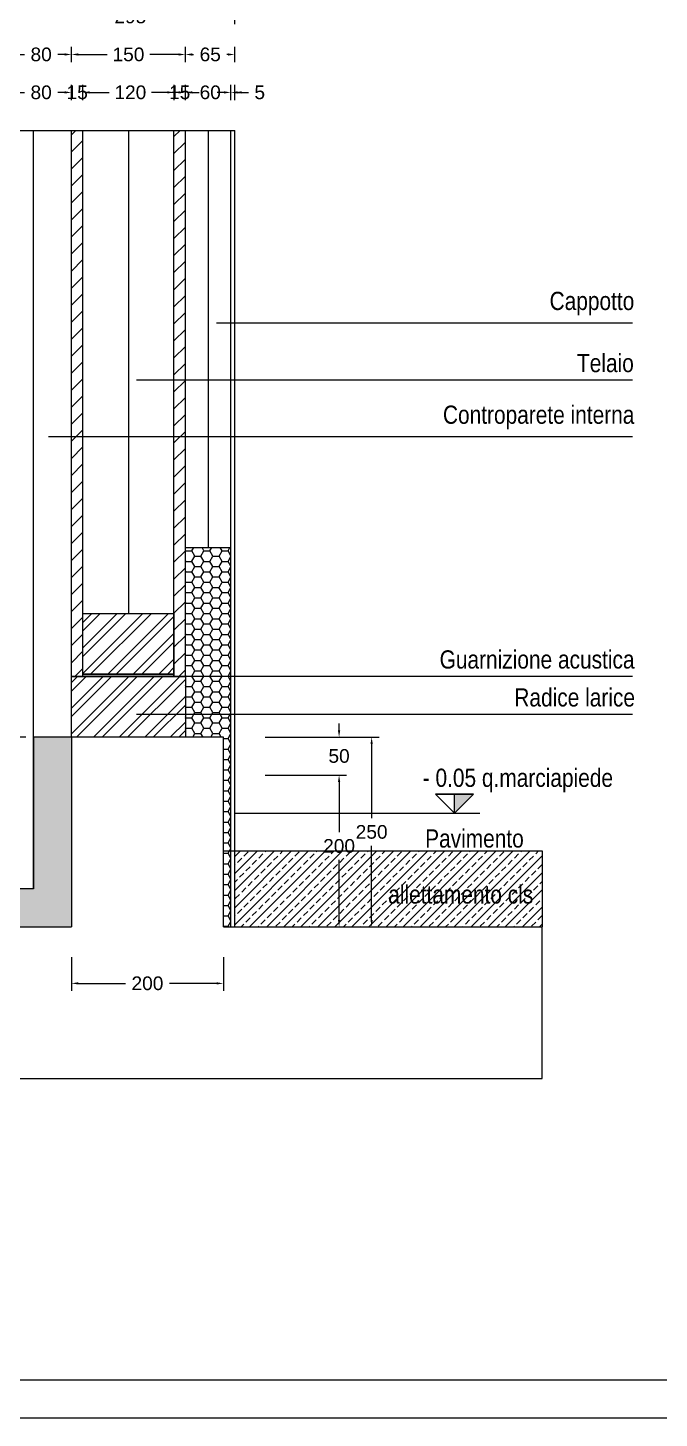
# Model space of a CAD drawing. Header units: millimetres. Extents: x 2622 to 2811, y 687 to 801.
# Drawn here: x 2743.22 to 2751.54, y 741.71 to 760.04 of the extents above; entities that cross this region are included whole.
import ezdxf

# ---------------------------------------------------------------- set-up
doc = ezdxf.new("R2010")
doc.units = ezdxf.units.MM
doc.linetypes.add('DASHED2', pattern=[0.375, 0.25, -0.125])
for name, color, linetype in [('ISOLANTE', 30, 'BATTING'), ('Muri', 3, 'Continuous'), ('PANNELLO', 9, 'Continuous'), ('SEMATEXT', 7, 'Continuous'), ('Sottile', 5, 'Continuous')]:
    doc.layers.add(name, color=color, linetype=linetype)
doc.styles.get("Standard").update_dxf_attribs({"font": 'arial.ttf'})
doc.linetypes.add('BATTING', pattern='A,0.0001,-0.1,[134,ltypeshp.shx,S=0.1,R=0,X=-0.1,Y=0],-0.2,[134,ltypeshp.shx,S=0.1,R=180,X=0.1,Y=0],-0.1', length=0.4001)
doc.dimstyles.get("Standard").update_dxf_attribs({"dimtxt": 0.18, "dimasz": 0.18, "dimexe": 0.18, "dimexo": 0.0625, "dimgap": 0.09, "dimtad": 0, "dimtih": 1, "dimtoh": 1, "dimdec": 4, "dimzin": 0, "dimdsep": 46, "dimtxsty": 'Standard', "dimcen": 0.09, "dimadec": 0, "dimazin": 0, "dimtfac": 1, "dimtdec": 4, "dimtofl": 0, "dimtmove": 0, "dimatfit": 3, "dimfxl": 1, "dimtolj": 1, "dimtzin": 0, "dimarcsym": 0})

# ---------------------------------------------------------------- blocks, each defined once
blk = doc.blocks.new('*D100')
at = {"layer": 'Defpoints', "color": 0, "transparency": 16777216}
for p in [(2742.998, 759.689), (2742.998, 759.189), (2743.798, 759.189)]:
    blk.add_point(p, dxfattribs=at)
at = {"layer": 'Sottile', "color": 0, "lineweight": -2, "transparency": 16777216}
for p, q in [((2742.998, 759.589), (2742.998, 759.789)), ((2743.798, 759.589), (2743.798, 759.789)), ((2743.088, 759.689), (2743.179, 759.689)), ((2743.708, 759.689), (2743.616, 759.689))]:
    blk.add_line(p, q, dxfattribs=at)
at = {"layer": 'Sottile', "color": 0, "transparency": 16777216}
for points in [[(2743.088, 759.704), (2743.088, 759.674), (2742.998, 759.689)], [(2743.708, 759.704), (2743.708, 759.674), (2743.798, 759.689)]]:
    blk.add_solid(points, dxfattribs=at)
at = {"layer": 'Sottile', "transparency": 16777216, "insert": (2743.398, 759.689), "char_height": 0.18, "attachment_point": 5}
blk.add_mtext('\\A1;80', dxfattribs=at)
blk = doc.blocks.new('*D101')
at = {"layer": 'Defpoints', "color": 0, "transparency": 16777216}
for p in [(2743.798, 759.689), (2743.798, 759.189), (2745.298, 759.189)]:
    blk.add_point(p, dxfattribs=at)
at = {"layer": 'Sottile', "color": 0, "lineweight": -2, "transparency": 16777216}
for p, q in [((2743.798, 759.589), (2743.798, 759.789)), ((2745.298, 759.589), (2745.298, 759.789)), ((2743.888, 759.689), (2744.268, 759.689)), ((2745.208, 759.689), (2744.828, 759.689))]:
    blk.add_line(p, q, dxfattribs=at)
at = {"layer": 'Sottile', "color": 0, "transparency": 16777216}
for points in [[(2743.888, 759.704), (2743.888, 759.674), (2743.798, 759.689)], [(2745.208, 759.704), (2745.208, 759.674), (2745.298, 759.689)]]:
    blk.add_solid(points, dxfattribs=at)
at = {"layer": 'Sottile', "transparency": 16777216, "insert": (2744.548, 759.689), "char_height": 0.18, "attachment_point": 5}
blk.add_mtext('\\A1;150', dxfattribs=at)
blk = doc.blocks.new('*D102')
at = {"layer": 'Defpoints', "color": 0, "transparency": 16777216}
for p in [(2745.298, 759.689), (2745.298, 759.189), (2745.948, 759.189)]:
    blk.add_point(p, dxfattribs=at)
at = {"layer": 'Sottile', "color": 0, "lineweight": -2, "transparency": 16777216}
for p, q in [((2745.298, 759.589), (2745.298, 759.789)), ((2745.948, 759.589), (2745.948, 759.789)), ((2745.388, 759.689), (2745.405, 759.689)), ((2745.858, 759.689), (2745.845, 759.689))]:
    blk.add_line(p, q, dxfattribs=at)
at = {"layer": 'Sottile', "color": 0, "transparency": 16777216}
for points in [[(2745.388, 759.704), (2745.388, 759.674), (2745.298, 759.689)], [(2745.858, 759.704), (2745.858, 759.674), (2745.948, 759.689)]]:
    blk.add_solid(points, dxfattribs=at)
at = {"layer": 'Sottile', "transparency": 16777216, "insert": (2745.625, 759.689), "char_height": 0.18, "attachment_point": 5}
blk.add_mtext('\\A1;65', dxfattribs=at)
blk = doc.blocks.new('*D103')
at = {"layer": 'Defpoints', "color": 0, "transparency": 16777216}
for p in [(2742.998, 760.189), (2742.998, 759.689), (2745.948, 759.689)]:
    blk.add_point(p, dxfattribs=at)
at = {"layer": 'Sottile', "color": 0, "lineweight": -2, "transparency": 16777216}
for p, q in [((2742.998, 760.089), (2742.998, 760.289)), ((2743.088, 760.189), (2744.282, 760.189)), ((2745.858, 760.189), (2744.864, 760.189)), ((2745.948, 760.089), (2745.948, 760.289))]:
    blk.add_line(p, q, dxfattribs=at)
at = {"layer": 'Sottile', "color": 0, "transparency": 16777216}
for points in [[(2743.088, 760.204), (2743.088, 760.174), (2742.998, 760.189)], [(2745.858, 760.204), (2745.858, 760.174), (2745.948, 760.189)]]:
    blk.add_solid(points, dxfattribs=at)
at = {"layer": 'Sottile', "transparency": 16777216, "insert": (2744.573, 760.189), "char_height": 0.18, "attachment_point": 5}
blk.add_mtext('\\A1;295', dxfattribs=at)
blk = doc.blocks.new('*D104')
at = {"layer": 'Defpoints', "color": 0, "transparency": 16777216}
for p in [(2745.298, 759.189), (2745.298, 758.689), (2745.898, 758.689)]:
    blk.add_point(p, dxfattribs=at)
at = {"layer": 'Sottile', "color": 0, "lineweight": -2, "transparency": 16777216}
for p, q in [((2745.298, 759.089), (2745.298, 759.289)), ((2745.898, 759.089), (2745.898, 759.289)), ((2745.208, 759.189), (2745.118, 759.189)), ((2745.988, 759.189), (2746.078, 759.189))]:
    blk.add_line(p, q, dxfattribs=at)
at = {"layer": 'Sottile', "color": 0, "transparency": 16777216}
for points in [[(2745.208, 759.204), (2745.208, 759.174), (2745.298, 759.189)], [(2745.988, 759.204), (2745.988, 759.174), (2745.898, 759.189)]]:
    blk.add_solid(points, dxfattribs=at)
at = {"layer": 'Sottile', "transparency": 16777216, "insert": (2745.625, 759.189), "char_height": 0.18, "attachment_point": 5}
blk.add_mtext('\\A1;60', dxfattribs=at)
blk = doc.blocks.new('*D105')
at = {"layer": 'Defpoints', "color": 0, "transparency": 16777216}
for p in [(2745.898, 759.189), (2745.898, 758.689), (2745.948, 758.689)]:
    blk.add_point(p, dxfattribs=at)
at = {"layer": 'Sottile', "color": 0, "lineweight": -2, "transparency": 16777216}
for p, q in [((2745.898, 759.089), (2745.898, 759.289)), ((2745.948, 759.089), (2745.948, 759.289)), ((2745.808, 759.189), (2745.718, 759.189)), ((2746.038, 759.189), (2746.128, 759.189))]:
    blk.add_line(p, q, dxfattribs=at)
at = {"layer": 'Sottile', "color": 0, "transparency": 16777216}
for points in [[(2745.808, 759.204), (2745.808, 759.174), (2745.898, 759.189)], [(2746.038, 759.204), (2746.038, 759.174), (2745.948, 759.189)]]:
    blk.add_solid(points, dxfattribs=at)
at = {"layer": 'Sottile', "transparency": 16777216, "insert": (2746.277, 759.189), "char_height": 0.18, "attachment_point": 5}
blk.add_mtext('\\A1;5', dxfattribs=at)
blk = doc.blocks.new('*D106')
at = {"layer": 'Defpoints', "color": 0, "transparency": 16777216}
for p in [(2745.148, 759.189), (2745.148, 758.689), (2745.298, 758.689)]:
    blk.add_point(p, dxfattribs=at)
at = {"layer": 'Sottile', "color": 0, "lineweight": -2, "transparency": 16777216}
for p, q in [((2745.148, 759.089), (2745.148, 759.289)), ((2745.298, 759.089), (2745.298, 759.289)), ((2745.058, 759.189), (2744.968, 759.189)), ((2745.388, 759.189), (2745.478, 759.189))]:
    blk.add_line(p, q, dxfattribs=at)
at = {"layer": 'Sottile', "color": 0, "transparency": 16777216}
for points in [[(2745.058, 759.204), (2745.058, 759.174), (2745.148, 759.189)], [(2745.388, 759.204), (2745.388, 759.174), (2745.298, 759.189)]]:
    blk.add_solid(points, dxfattribs=at)
at = {"layer": 'Sottile', "transparency": 16777216, "insert": (2745.223, 759.189), "char_height": 0.18, "attachment_point": 5}
blk.add_mtext('\\A1;15', dxfattribs=at)
blk = doc.blocks.new('*D107')
at = {"layer": 'Defpoints', "color": 0, "transparency": 16777216}
for p in [(2743.948, 759.189), (2743.798, 758.689), (2743.948, 758.689)]:
    blk.add_point(p, dxfattribs=at)
at = {"layer": 'Sottile', "color": 0, "lineweight": -2, "transparency": 16777216}
for p, q in [((2743.798, 759.089), (2743.798, 759.289)), ((2743.948, 759.089), (2743.948, 759.289)), ((2743.708, 759.189), (2743.618, 759.189)), ((2744.038, 759.189), (2744.128, 759.189))]:
    blk.add_line(p, q, dxfattribs=at)
at = {"layer": 'Sottile', "color": 0, "transparency": 16777216}
for points in [[(2743.708, 759.204), (2743.708, 759.174), (2743.798, 759.189)], [(2744.038, 759.204), (2744.038, 759.174), (2743.948, 759.189)]]:
    blk.add_solid(points, dxfattribs=at)
at = {"layer": 'Sottile', "transparency": 16777216, "insert": (2743.873, 759.189), "char_height": 0.18, "attachment_point": 5}
blk.add_mtext('\\A1;15', dxfattribs=at)
blk = doc.blocks.new('*D108')
at = {"layer": 'Defpoints', "color": 0, "transparency": 16777216}
for p in [(2743.948, 759.189), (2743.948, 758.689), (2745.148, 758.689)]:
    blk.add_point(p, dxfattribs=at)
at = {"layer": 'Sottile', "color": 0, "lineweight": -2, "transparency": 16777216}
for p, q in [((2743.948, 759.089), (2743.948, 759.289)), ((2745.148, 759.089), (2745.148, 759.289)), ((2744.038, 759.189), (2744.293, 759.189)), ((2745.058, 759.189), (2744.853, 759.189))]:
    blk.add_line(p, q, dxfattribs=at)
at = {"layer": 'Sottile', "color": 0, "transparency": 16777216}
for points in [[(2744.038, 759.204), (2744.038, 759.174), (2743.948, 759.189)], [(2745.058, 759.204), (2745.058, 759.174), (2745.148, 759.189)]]:
    blk.add_solid(points, dxfattribs=at)
at = {"layer": 'Sottile', "transparency": 16777216, "insert": (2744.573, 759.189), "char_height": 0.18, "attachment_point": 5}
blk.add_mtext('\\A1;120', dxfattribs=at)
blk = doc.blocks.new('*D109')
at = {"layer": 'Defpoints', "color": 0, "transparency": 16777216}
for p in [(2742.998, 759.189), (2742.998, 758.689), (2743.798, 758.689)]:
    blk.add_point(p, dxfattribs=at)
at = {"layer": 'Sottile', "color": 0, "lineweight": -2, "transparency": 16777216}
for p, q in [((2742.998, 759.089), (2742.998, 759.289)), ((2743.798, 759.089), (2743.798, 759.289)), ((2743.088, 759.189), (2743.179, 759.189)), ((2743.708, 759.189), (2743.616, 759.189))]:
    blk.add_line(p, q, dxfattribs=at)
at = {"layer": 'Sottile', "color": 0, "transparency": 16777216}
for points in [[(2743.088, 759.204), (2743.088, 759.174), (2742.998, 759.189)], [(2743.708, 759.204), (2743.708, 759.174), (2743.798, 759.189)]]:
    blk.add_solid(points, dxfattribs=at)
at = {"layer": 'Sottile', "transparency": 16777216, "insert": (2743.398, 759.189), "char_height": 0.18, "attachment_point": 5}
blk.add_mtext('\\A1;80', dxfattribs=at)
blk = doc.blocks.new('*D117')
at = {"layer": 'Defpoints', "color": 0, "transparency": 16777216}
for p in [(2745.948, 750.189), (2745.948, 748.189), (2747.322, 748.189)]:
    blk.add_point(p, dxfattribs=at)
at = {"layer": 'Sottile', "color": 0, "lineweight": -2, "transparency": 16777216}
for p, q in [((2746.348, 750.189), (2747.422, 750.189)), ((2747.322, 750.099), (2747.322, 749.436)), ((2747.322, 748.279), (2747.322, 749.073)), ((2746.348, 748.189), (2747.422, 748.189))]:
    blk.add_line(p, q, dxfattribs=at)
at = {"layer": 'Sottile', "color": 0, "transparency": 16777216}
for points in [[(2747.307, 750.099), (2747.337, 750.099), (2747.322, 750.189)], [(2747.307, 748.279), (2747.337, 748.279), (2747.322, 748.189)]]:
    blk.add_solid(points, dxfattribs=at)
at = {"layer": 'Sottile', "transparency": 16777216, "insert": (2747.322, 749.254), "char_height": 0.18, "attachment_point": 5}
blk.add_mtext('\\A1;200', dxfattribs=at)
blk = doc.blocks.new('*D118')
at = {"layer": 'Defpoints', "color": 0, "transparency": 16777216}
for p in [(2745.948, 750.689), (2745.948, 750.189), (2747.322, 750.189)]:
    blk.add_point(p, dxfattribs=at)
at = {"layer": 'Sottile', "color": 0, "lineweight": -2, "transparency": 16777216}
for p, q in [((2747.322, 750.779), (2747.322, 750.869)), ((2746.348, 750.689), (2747.422, 750.689)), ((2746.348, 750.189), (2747.422, 750.189)), ((2747.322, 750.099), (2747.322, 750.009))]:
    blk.add_line(p, q, dxfattribs=at)
at = {"layer": 'Sottile', "color": 0, "transparency": 16777216}
for points in [[(2747.307, 750.779), (2747.337, 750.779), (2747.322, 750.689)], [(2747.307, 750.099), (2747.337, 750.099), (2747.322, 750.189)]]:
    blk.add_solid(points, dxfattribs=at)
at = {"layer": 'Sottile', "transparency": 16777216, "insert": (2747.322, 750.44), "char_height": 0.18, "attachment_point": 5}
blk.add_mtext('\\A1;50', dxfattribs=at)
blk = doc.blocks.new('*D119')
at = {"layer": 'Defpoints', "color": 0, "transparency": 16777216}
for p in [(2746.849, 750.689), (2746.849, 748.189), (2747.751, 748.189)]:
    blk.add_point(p, dxfattribs=at)
at = {"layer": 'Sottile', "color": 0, "lineweight": -2, "transparency": 16777216}
for p, q in [((2747.249, 750.689), (2747.851, 750.689)), ((2747.751, 750.599), (2747.751, 749.62)), ((2747.751, 748.279), (2747.751, 749.257)), ((2747.249, 748.189), (2747.851, 748.189))]:
    blk.add_line(p, q, dxfattribs=at)
at = {"layer": 'Sottile', "color": 0, "transparency": 16777216}
for points in [[(2747.736, 750.599), (2747.766, 750.599), (2747.751, 750.689)], [(2747.736, 748.279), (2747.766, 748.279), (2747.751, 748.189)]]:
    blk.add_solid(points, dxfattribs=at)
at = {"layer": 'Sottile', "transparency": 16777216, "insert": (2747.751, 749.439), "char_height": 0.18, "attachment_point": 5}
blk.add_mtext('\\A1;250', dxfattribs=at)
blk = doc.blocks.new('*D120')
at = {"layer": 'Defpoints', "color": 0, "transparency": 16777216}
for p in [(2743.798, 748.189), (2745.798, 748.189), (2743.798, 747.443)]:
    blk.add_point(p, dxfattribs=at)
at = {"layer": 'Sottile', "color": 0, "lineweight": -2, "transparency": 16777216}
for p, q in [((2743.798, 747.789), (2743.798, 747.343)), ((2745.798, 747.789), (2745.798, 747.343)), ((2743.888, 747.443), (2744.508, 747.443)), ((2745.708, 747.443), (2745.088, 747.443))]:
    blk.add_line(p, q, dxfattribs=at)
at = {"layer": 'Sottile', "color": 0, "transparency": 16777216}
for points in [[(2743.888, 747.458), (2743.888, 747.428), (2743.798, 747.443)], [(2745.708, 747.458), (2745.708, 747.428), (2745.798, 747.443)]]:
    blk.add_solid(points, dxfattribs=at)
at = {"layer": 'Sottile', "transparency": 16777216, "insert": (2744.798, 747.443), "char_height": 0.18, "attachment_point": 5}
blk.add_mtext('\\A1;200', dxfattribs=at)

msp = doc.modelspace()

# ---------------------------------------------------------------- hatches: boundary and pattern name
h = msp.add_hatch()
h.set_pattern_fill('HONEY', color=252, scale=0.025)
h.set_pattern_definition([(0, (2745.66112, 751.28836), (0.1190625, 0.0687408), [0.079375, -0.15875]), (120, (2745.66112, 751.28836), (-0.1190625, 0.0687408), [0.079375, -0.15875]), (60, (2745.66112, 751.28836), (3e-10, 0.1374815), [-0.15875, 0.079375])])
h.paths.add_polyline_path([(2745.8976, 753.1885), (2745.2976, 753.1885), (2745.2976, 751.4927), (2745.8976, 751.4927)])
h.paths.add_polyline_path([(2745.2976, 751.4927), (2745.2976, 750.6885), (2745.7976, 750.6885), (2745.7976, 748.1885), (2745.8976, 748.1885), (2745.8976, 751.4927)])
h = msp.add_hatch()
h.set_pattern_fill('ANSI32', color=34, scale=0.025)
h.set_pattern_definition([(45, (-64.81316, -91.23002), (-0.168379802, 0.168379802), []), (45, (-64.7009, -91.23002), (-0.168379802, 0.168379802), [])])
h.paths.add_polyline_path([(2745.1476, 751.5185), (2745.1476, 752.3185), (2743.9476, 752.3185), (2743.9476, 751.5185)])
h = msp.add_hatch()
h.set_pattern_fill('ANSI32', color=26, scale=0.025)
h.set_pattern_definition([(45, (-64.66316, -92.06002), (-0.168379802, 0.168379802), []), (45, (-64.5509, -92.06002), (-0.168379802, 0.168379802), [])])
h.paths.add_polyline_path([(2745.2976, 750.6885), (2745.2976, 751.4885), (2743.7976, 751.4885), (2743.7976, 750.6885)])
h = msp.add_hatch(color=6)
h.dxf.hatch_style = 1
h.paths.add_polyline_path([(2743.9476, 751.4885), (2743.9476, 751.5185), (2745.1476, 751.5185), (2745.1476, 751.4885)])
h = msp.add_hatch()
h.set_pattern_fill('HONEY', color=252, scale=0.025)
h.set_pattern_definition([(0, (2743.564894, 748.558436), (0.1190625, 0.06874077), [0.079375, -0.15875]), (120, (2743.564894, 748.558436), (-0.1190625, 0.06874077), [0.079375, -0.15875]), (60, (2743.564894, 748.558436), (3e-10, 0.13748153), [-0.15875, 0.079375])])
h.paths.add_polyline_path([(2743.7976, 750.6885), (2743.2976, 750.6885), (2743.2976, 748.6885), (2742.9976, 748.6885), (2742.9976, 748.1885), (2743.7976, 748.1885)])
h.paths.add_polyline_path([(2735.9476, 748.6885), (2735.9476, 748.1885), (2742.9976, 748.1885), (2742.9976, 748.6885)])
h = msp.add_hatch(color=252)
h.dxf.hatch_style = 1
h.paths.add_polyline_path([(2748.8408, 749.6885), (2749.0908, 749.9385), (2748.8408, 749.9385)])
h = msp.add_hatch()
h.set_pattern_fill('ANSI33', color=253, scale=0.025)
h.set_pattern_definition([(45, (-0.8249, 0), (-0.1122532015, 0.1122532015), []), (45, (-0.71264, 0), (-0.1122532015, 0.1122532015), [0.079375, -0.0396875])])
h.paths.add_polyline_path([(2749.9976, 748.1885), (2749.9976, 749.1885), (2745.9476, 749.1885), (2745.9476, 748.1885)])
h.paths.add_polyline_path([(2747.0692, 749.0677), (2747.5788, 749.0677), (2747.5788, 749.4386), (2747.0692, 749.4386)], flags=9)
at = {"layer": 'PANNELLO'}
h = msp.add_hatch(dxfattribs=at)
h.set_pattern_fill('ANSI31', color=34, scale=0.05)
h.set_pattern_definition([(45, (-64.81316, -92.06002), (-0.1122532015, 0.1122532015), [])])
h.paths.add_polyline_path([(2743.9476, 758.6885), (2743.7976, 758.6885), (2743.7976, 751.4885), (2743.9476, 751.4885)])
h = msp.add_hatch(dxfattribs=at)
h.set_pattern_fill('ANSI31', color=34, scale=0.05)
h.set_pattern_definition([(45, (-65.01316, -92.06002), (-0.1122532015, 0.1122532015), [])])
h.paths.add_polyline_path([(2745.2976, 758.6885), (2745.1476, 758.6885), (2745.1476, 751.4885), (2745.2976, 751.4885)])

# ---------------------------------------------------------------- linework, layer by layer
for p, q in [((2745.9476, 749.6885), (2749.1751, 749.6885)), ((2774.9717, 741.7106), (2622.4563, 741.7106))]:
    msp.add_line(p, q)
for points in [[(2742.9976, 758.6885), (2745.9476, 758.6885)], [(2743.2976, 748.6885), (2743.2976, 758.6885)], [(2745.8976, 748.1885), (2745.8976, 758.6885)], [(2745.9476, 748.1885), (2745.9476, 758.6885)], [(2745.2976, 753.1885), (2745.2976, 753.1885), (2745.8976, 753.1885)], [(2743.9476, 751.4885), (2743.9476, 751.5185), (2745.1476, 751.5185), (2745.1476, 751.4885), (2743.9476, 751.4885)], [(2743.9476, 750.6885), (2743.2976, 750.6885), (2743.2976, 748.6885), (2742.9976, 748.6885)], [(2745.7976, 748.1885), (2745.7976, 750.6885), (2743.7976, 750.6885), (2743.7976, 748.1885)], [(2748.8408, 749.6885), (2748.8408, 749.9385), (2748.5908, 749.9385), (2749.0908, 749.9385), (2748.8065, 749.9385), (2748.5908, 749.9385), (2748.8408, 749.6885), (2749.0908, 749.9385)], [(2745.7976, 749.1885), (2749.9976, 749.1885)], [(2735.9476, 748.1885), (2735.9476, 746.1885), (2749.9976, 746.1885), (2749.9976, 748.1885)], [(2735.9476, 748.1885), (2743.7976, 748.1885)], [(2745.7976, 748.1885), (2749.9976, 748.1885)]]:
    msp.add_lwpolyline(points)
at = {"color": 34}
msp.add_lwpolyline([(2743.9476, 751.5185), (2743.9476, 752.3185), (2745.1476, 752.3185), (2745.1476, 751.5185), (2743.9476, 751.5185)], dxfattribs=at)
at = {"color": 26}
msp.add_lwpolyline([(2743.7976, 750.6885), (2743.7976, 751.4885), (2745.2976, 751.4885), (2745.2976, 750.6885), (2744.0976, 750.6885)], dxfattribs=at)
at = {"linetype": 'DASHED2'}
msp.add_lwpolyline([(2743.9476, 750.6885), (2742.0822, 750.6885)], dxfattribs=at)
at = {"layer": 'ISOLANTE', "color": 253, "linetype": 'BATTING', "ltscale": 1.5}
msp.add_lwpolyline([(2744.5476, 758.6885), (2744.5476, 752.3185)], dxfattribs=at)
at = {"layer": 'ISOLANTE', "color": 253, "linetype": 'BATTING', "ltscale": 0.73}
msp.add_lwpolyline([(2745.5976, 758.6885), (2745.5976, 753.1885)], dxfattribs=at)
at = {"layer": 'Muri'}
msp.add_line((2774.4717, 742.2106), (2622.9563, 742.2106), dxfattribs=at)
at = {"layer": 'PANNELLO', "color": 34}
for points in [[(2743.7976, 751.4885), (2743.7976, 758.6885)], [(2743.9476, 751.4885), (2743.9476, 758.6885)], [(2745.1476, 751.4885), (2745.1476, 758.6885)], [(2745.2976, 751.4885), (2745.2976, 758.6885)], [(2743.9476, 751.4885), (2743.7976, 751.4885)]]:
    msp.add_lwpolyline(points, dxfattribs=at)
at = {"layer": 'Sottile'}
msp.add_line((2749.9976, 749.1885), (2749.9976, 748.1885), dxfattribs=at)
for points in [[(2745.7083, 756.1508), (2751.1868, 756.1508)], [(2744.6556, 755.4008), (2751.1868, 755.4008)], [(2743.4945, 754.6508), (2751.1868, 754.6508)], [(2744.6524, 751.4927), (2751.1868, 751.4927)], [(2744.6524, 750.9927), (2751.1868, 750.9927)]]:
    msp.add_lwpolyline(points, dxfattribs=at)

# ---------------------------------------------------------------- texts
at = {"layer": 'SEMATEXT', "color": 7, "char_height": 0.24, "attachment_point": 7}
for s, insert in [('\\pi-1.0921;{\\fArial Narrow|b0|i0|c0|p34;Cappotto}', (2751.1868, 756.248)), ('\\pi-0.7313;{\\fArial Narrow|b0|i0|c0|p34;Telaio}', (2751.1868, 755.498)), ('\\pi-2.4966;{\\fArial Narrow|b0|i0|c0|p34;Controparete interna}', (2751.1868, 754.748)), ('\\pi-2.5405;{\\fArial Narrow|b0|i0|c0|p34;Guarnizione acustica}', (2751.1868, 751.59)), ('\\pi-1.5561;{\\fArial Narrow|b0|i0|c0|p34;Radice larice}', (2751.1868, 751.09)), ('{\\fArial Narrow|b0|i0|c0|p34;- 0.05 q.marciapiede}', (2748.424, 749.9611)), ('{\\fArial Narrow|b0|i0|c0|p34;Pavimento}', (2748.4558, 749.2301)), ('{\\fArial Narrow|b0|i0|c0|p34;allettamento cls}', (2747.9694, 748.4914))]:
    msp.add_mtext(s, dxfattribs=dict(at, insert=insert))

# ---------------------------------------------------------------- dimensions: what is measured, and where the dimension line sits
at = {"layer": 'Sottile'}
for base, p1, p2, angle, override, picture, middle in [((2742.9976, 760.1885), (2745.9476, 759.6885), (2742.9976, 759.6885), 180, {"dimasz": 0.09, "dimexe": 0.1, "dimexo": 0.4, "dimdec": 0, "dimlfac": 100, "dimclrt": 256}, '*D103', (2744.5726, 760.1885)), ((2742.9976, 759.6885), (2743.7976, 759.1885), (2742.9976, 759.1885), 180, {"dimscale": 1, "dimasz": 0.09, "dimexe": 0.1, "dimexo": 0.4, "dimdec": 0, "dimlfac": 100, "dimclrt": 256}, '*D100', (2743.3976, 759.6885)), ((2743.7976, 759.6885), (2745.2976, 759.1885), (2743.7976, 759.1885), 180, {"dimasz": 0.09, "dimexe": 0.1, "dimexo": 0.4, "dimdec": 0, "dimlfac": 100, "dimclrt": 256}, '*D101', (2744.5476, 759.6885)), ((2745.2976, 759.6885), (2745.9476, 759.1885), (2745.2976, 759.1885), 180, {"dimasz": 0.09, "dimexe": 0.1, "dimexo": 0.4, "dimdec": 0, "dimlfac": 100, "dimclrt": 256}, '*D102', (2745.6251, 759.6885)), ((2742.9976, 759.1885), (2743.7976, 758.6885), (2742.9976, 758.6885), 180, {"dimscale": 1, "dimasz": 0.09, "dimexe": 0.1, "dimexo": 0.4, "dimdec": 0, "dimlfac": 100, "dimclrt": 256}, '*D109', (2743.3976, 759.1885)), ((2743.9476, 759.1885), (2745.1476, 758.6885), (2743.9476, 758.6885), 180, {"dimasz": 0.09, "dimexe": 0.1, "dimexo": 0.4, "dimdec": 0, "dimlfac": 100, "dimclrt": 256}, '*D108', (2744.5726, 759.1885)), ((2745.1476, 759.1885), (2745.2976, 758.6885), (2745.1476, 758.6885), 180, {"dimasz": 0.09, "dimexe": 0.1, "dimexo": 0.4, "dimdec": 0, "dimlfac": 100, "dimclrt": 256}, '*D106', (2745.2226, 759.1885)), ((2745.2976, 759.1885), (2745.8976, 758.6885), (2745.2976, 758.6885), 180, {"dimasz": 0.09, "dimexe": 0.1, "dimexo": 0.4, "dimdec": 0, "dimlfac": 100, "dimclrt": 256}, '*D104', (2745.6251, 759.1885)), ((2745.8976, 759.1885), (2745.9476, 758.6885), (2745.8976, 758.6885), 180, {"dimasz": 0.09, "dimexe": 0.1, "dimexo": 0.4, "dimdec": 0, "dimlfac": 100, "dimclrt": 256}, '*D105', (2746.2773, 759.1885)), ((2747.3216, 750.1885), (2745.9476, 750.6885), (2745.9476, 750.1885), 270, {"dimasz": 0.09, "dimexe": 0.1, "dimexo": 0.4, "dimdec": 0, "dimlfac": 100, "dimclrt": 256}, '*D118', (2747.3216, 750.4399)), ((2747.7508, 748.1885), (2746.8492, 750.6885), (2746.8492, 748.1885), 270, {"dimasz": 0.09, "dimexe": 0.1, "dimexo": 0.4, "dimdec": 0, "dimlfac": 100, "dimclrt": 256}, '*D119', (2747.7508, 749.4385)), ((2747.3216, 748.1885), (2745.9476, 750.1885), (2745.9476, 748.1885), 270, {"dimasz": 0.09, "dimexe": 0.1, "dimexo": 0.4, "dimdec": 0, "dimlfac": 100, "dimclrt": 256}, '*D117', (2747.3216, 749.2545)), ((2743.7976, 747.4429), (2745.7976, 748.1885), (2743.7976, 748.1885), 180, {"dimasz": 0.09, "dimexe": 0.1, "dimexo": 0.4, "dimdec": 0, "dimlfac": 100, "dimclrt": 256}, '*D120', (2744.7976, 747.4429))]:
    dim = msp.add_linear_dim(base=base, p1=p1, p2=p2, angle=angle, dimstyle='Standard', override=override, dxfattribs=at)
    dim.commit()
    dim.dimension.update_dxf_attribs({"geometry": picture, "text_midpoint": middle, "dimtype": 160})
dim = msp.add_linear_dim(base=(2743.9476, 759.1885), p1=(2743.7976, 758.6885), p2=(2743.9476, 758.6885), dimstyle='Standard', override={"dimasz": 0.09, "dimexe": 0.1, "dimexo": 0.4, "dimdec": 0, "dimlfac": 100, "dimclrt": 256}, dxfattribs=at)
dim.commit()
dim.dimension.update_dxf_attribs({"geometry": '*D107', "text_midpoint": (2743.8726, 759.1885), "dimtype": 160})

doc.saveas('drawing.dxf')
